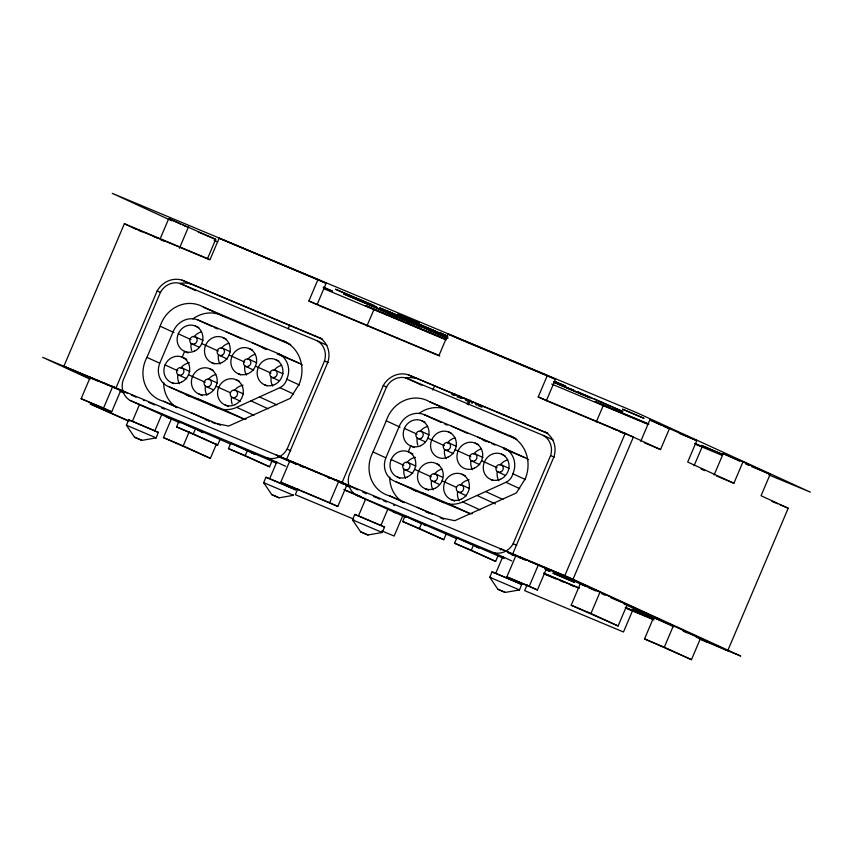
<?xml version="1.0" encoding="UTF-8"?>
<svg xmlns="http://www.w3.org/2000/svg" width="853" height="853" viewBox="0 0 853 853"><rect width="100%" height="100%" fill="white"/><g stroke="black" fill="none" stroke-linecap="round" stroke-linejoin="round"><path stroke-width="1.28" d="M132.364 421.371L139.54 404.439M143.389 400.356L144.285 400.643M500.082 549.62L500.988 549.908M89.725 378.188L63.858 366.3L124.367 223.753L210.041 259.6L219.114 238.222L317.966 279.581L326.113 283.324L317.039 304.713L308.893 300.97L317.966 279.581M111.7 411.839L103.544 408.097L112.628 386.708L120.774 390.45L111.7 411.839L81.142 398.714L90.215 377.335L97.199 380.545L72.004 370.042M160.183 238.787L168.755 218.592L215.692 239.341L207.631 258.352M321.688 338.662L182.094 280.157A22.423 20.685 -65.3 0 0 157.165 290.905L115.923 388.083L63.858 366.3M179.45 248.244L188.524 226.866M176.123 407.052L163.467 401.241A31.252 28.831 -65.3 0 1 146.951 357.354L160.172 326.209A31.412 28.97 -65.3 0 1 203.43 307.101L287.962 342.949M128.718 419.783L126.404 425.22L134.518 437.226L141.929 440.372L156.152 437.877L158.359 432.354L128.718 419.783L131.543 421.137M154.798 430.904L161.974 414.004M216.438 444.104L210.382 458.36L163.445 437.6L171.517 418.599M219.978 439.647L217.675 445.085L176.582 426.884L178.885 421.457L230.886 444.21M210.382 458.36L183.214 445.874L189.27 431.618M217.675 445.085L193.322 433.889L195.625 428.462M271.872 461.366L269.569 466.794L228.465 448.603L230.779 443.165L276.777 463.414M288.122 328.746L289.679 325.089M269.569 466.794L245.206 455.609L247.509 450.171M284.006 484.685L265.976 477.222L263.673 482.649L271.744 494.644L274.677 495.945L279.187 497.811L293.411 495.316L292.654 495.049M276.798 461.878L269.633 478.768L295.724 489.889L293.379 488.993M130.285 400.537L267.543 457.976A17.7 16.324 -65.3 0 0 287.088 449.094L324.513 360.926A17.7 16.324 -65.3 0 0 317.263 340.837L180.004 283.399A17.7 16.324 -65.3 0 0 160.471 292.28L123.045 380.449A17.7 16.324 -65.3 0 0 130.285 400.537L179.962 422.907M337.788 506.447L329.642 502.705L338.716 481.316L346.872 485.069L337.788 506.447L280.765 482.254L289.849 460.865L286.555 459.49L327.808 362.301A21.624 19.95 -65.3 0 0 319.353 337.585M297.825 488.726L295.298 494.665L353.878 519.178M346.872 485.069L350.167 486.445L342.01 482.702L383.264 385.513A22.423 20.685 -65.3 0 1 408.192 374.766L547.775 433.271M404.514 502.716L389.565 495.849A31.252 28.831 -65.3 0 1 373.049 451.962L386.27 420.817A31.412 28.97 -65.3 0 1 429.528 401.71L515.212 438.09M354.805 514.391L352.502 519.829L360.606 531.846L368.016 534.98L382.251 532.496L384.554 527.058L354.805 514.391L357.631 515.745M365.638 499.048L358.463 515.948L380.907 525.469L388.072 508.612M528.807 561.199L572.864 579.635L633.363 437.077L546.378 400.675L555.452 379.297L547.306 375.555L448.081 334.035L439.007 355.413L308.893 300.97M432.823 390.077L434.38 386.43M402.723 515.841L394.15 536.036L381.952 530.929M446.076 534.266L443.773 539.693L402.669 521.503L404.983 516.065L456.984 538.829M467.22 404.354L468.574 401.166L466.015 400.633L464.842 398.17M468.414 404.855L470.376 400.217M443.773 539.693L419.409 528.508L421.723 523.07M478.693 404.621L478.256 405.665L481.902 407.19L482.35 406.156M497.971 555.975L495.657 561.402L454.564 543.212L456.867 537.785L504.091 558.544M495.657 561.402L471.304 550.217L473.607 544.79M546.378 400.675L538.232 396.933L547.306 375.555M492.064 571.83L489.761 577.268L497.875 589.274L505.285 592.419L519.509 589.924L521.716 584.401L492.064 571.83L494.9 573.184M502.897 556.487L495.721 573.387L518.166 582.908M356.383 495.145L493.642 552.584A17.7 16.324 -65.3 0 0 513.175 543.702L550.601 455.534A17.7 16.324 -65.3 0 0 543.361 435.456L406.103 378.018A17.7 16.324 -65.3 0 0 386.558 386.889L349.133 475.057A17.7 16.324 -65.3 0 0 356.383 495.145L406.049 517.515M516.14 555.708L512.642 554.098L553.896 456.92A21.624 19.95 -65.3 0 0 545.451 432.204M537.422 589.977L529.276 586.235L538.35 564.857L546.496 568.599L537.422 589.977L506.863 576.863L515.937 555.484M527.165 584.7L524.638 590.639L623.49 631.998L632.563 610.62L625.58 607.411M90.055 379.148L42.65 357.343L567.533 576.777L740.756 656.053L727.705 650.764L564.707 575.882L625.217 433.335L538.232 396.933M618.116 625.974L571.179 605.225L580.253 583.836L600.022 592.11L590.948 613.488L618.116 625.974L627.19 604.585L610.908 597.772M640.763 441.289L649.837 419.9L696.773 440.66L687.699 462.038L733.889 483.256L742.963 461.868L723.195 453.604L714.11 474.982M644.25 442.75L660.531 449.563L669.616 428.174M691.463 659.668L644.527 638.918L653.601 617.529L673.38 625.803L664.295 647.192L691.463 659.668L700.537 638.289L685.428 631.956M742.963 461.868L770.131 474.353L761.047 495.732L788.215 508.217L727.705 650.764L699.471 638.95M366.918 325.985L374.019 309.372L365.809 305.609L446.364 339.313M596.258 421.958L603.359 405.346L595.149 401.582L648.845 424.048M694.097 465.695L702.211 446.705L694.832 443.624M454.83 393.457L453.945 394.193L452.389 393.404L451.834 394.523L453.977 395.504L455.555 394.726M462.923 397.637L460.663 398.5L458.509 396.4L458.157 397.253L456.963 396.752M169.512 386.995L223.113 409.429A27.115 25.014 -65.3 0 0 236.676 407.35L279.837 387.688A11.995 11.057 -65.3 0 0 286.789 379.19A19.886 18.339 -65.3 0 0 277.993 353.483L197.949 319.992A19.992 18.435 -65.3 0 0 173.18 331.646L159.959 362.792A18.606 17.167 -65.3 0 0 169.512 386.995L190.208 396.506L243.819 418.94A27.115 25.014 -65.3 0 0 246.09 419.132M395.611 481.614L449.211 504.038A27.115 25.014 -65.3 0 0 462.774 501.959L505.936 482.297A11.995 11.057 -65.3 0 0 512.877 473.799A19.886 18.339 -65.3 0 0 504.091 448.102L424.048 414.601A19.992 18.435 -65.3 0 0 399.268 426.255L386.046 457.411A18.606 17.167 -65.3 0 0 395.611 481.614L416.307 491.115L469.907 513.549A27.115 25.014 -65.3 0 0 472.189 513.741M469.022 400.121L466.303 398.991M163.467 401.241L217.035 423.653L228.668 426.073L290.212 398.362L299.104 384.34A34.227 31.582 -65.3 0 0 283.367 340.837M158.455 432.45L156.12 431.554M155.395 437.61L156.152 437.877L126.404 425.22L127.47 425.764M134.486 437.205L141.929 440.372M384.554 527.058L382.208 526.162M381.494 532.219L382.251 532.496L352.502 519.829L353.568 520.383M271.744 494.644L275.359 496.126M279.187 497.811L275.572 496.329M521.812 584.497L519.477 583.601M360.584 531.814L368.016 534.98M518.752 589.658L519.509 589.924L489.761 577.268L490.827 577.822M497.843 589.252L505.285 592.419M328.469 477.947L329.205 478.224M132.375 421.339L154.809 430.861M447.505 336.636L412.788 321.688L438.527 332.659M438.367 332.798L441.598 334.099L427.694 328.106M277.662 456.419L286.405 460.055M345.561 485.346L349.666 486.988L345.593 485.112M612.262 407.03L622.871 411.509L594.285 398.809M205.797 419.687L209.401 421.179M389.565 495.849L443.133 518.261L454.766 520.693L516.31 492.97L525.203 478.949A34.227 31.582 -65.3 0 0 509.454 435.446M425.882 511.811L429.486 513.303M423.888 326.304L419.196 324.396L425.231 327.062M440.095 334.802L446.514 337.425L424.101 327.733L431.511 330.772M592.099 397.967L576.873 391.57L610.524 406.391M447.932 338.151L435.169 332.723M148.454 402.328L150.448 403.16M373.507 496.51L376.493 497.747M326.113 283.324L219.114 238.222M456.238 337.777L555.452 379.297M198.248 232.048L215.692 239.341M354.709 297.59L370.565 304.585L335.41 289.21L373.582 305.182L377.005 307.379L369.541 304.254M679.329 433.356L696.773 440.66M553.501 381.835L573.568 390.237L571.35 389.213M409.045 321.816L415.272 324.321L396.091 316.228L408.438 321.634M751.525 466.57L770.131 474.353M373.966 309.351L446.023 339.505M603.306 405.324L648.515 424.24M323.447 288.549L446.204 339.921M551.774 384.095L647.534 424.165M695.408 444.2L722.416 455.502M769.054 475.014L810.339 492.128L637.116 412.852L112.244 193.332L171.741 220.767M132.514 227.495L209.625 259.76M318.265 305.225L439.796 356.074M716.435 475.953L733.889 483.256M771.933 501.404L777.755 503.835M780.079 504.805L788.215 508.217M182.094 280.157L322.605 339.281M408.192 374.766L547.477 433.377M471.272 402.733L472.455 403.234M475.622 404.557L476.816 405.058M262.905 348.024L266.477 349.517M277.204 354.006L298.689 362.994A19.886 18.339 -65.3 0 1 302.261 365.095M444.754 424.112L447.153 425.114M483.043 440.137L486.615 441.63M503.302 448.614L506.885 450.117M509.273 451.109L524.787 457.603A19.886 18.339 -65.3 0 1 528.359 459.703M201.734 343.599L218.293 351.041M229.084 355.04L244.672 362.088M255.463 366.076L270.987 373.092M427.833 438.207L444.392 445.661M455.171 449.648L470.771 456.696M481.561 460.695L497.086 467.711M188.513 374.744L205.221 382.261M216.012 386.249L230.225 392.668M414.611 469.353L431.319 476.87M442.099 480.857L456.323 487.276M291.204 461.441L338.033 481.039M338.716 481.316L342.01 482.702M512.642 554.098L564.707 575.882M98.362 381.078L124.069 391.836M294.701 463.232L296.897 464.149M322.199 474.748L289.849 460.865M324.598 475.75L346.211 484.792M520.799 557.841L526.45 560.208M545.216 569.399L550.1 571.446L545.334 569.25M343.823 489.462L360.904 496.606M543.873 573.173L579.262 587.984M344.655 490.134L364.178 498.312M543.478 573.344L578.867 588.154M625.249 607.56L653.345 619.31M544.8 574.229L555.847 578.846M560.762 580.904L563.215 581.927M570.582 585.009L574.261 586.555M625.814 608.125L654.048 619.939M200.786 431.618L203.238 432.642L197.438 429.987M251.496 452.836L255.132 454.361L248.17 451.162M476.379 546.944L478.8 547.957M176.582 426.884L193.322 433.889M228.465 448.603L245.206 455.609M402.669 521.503L419.409 528.508M454.564 543.212L471.304 550.217M81.142 398.714L103.544 408.097M280.765 482.254L329.642 502.705M506.863 576.863L529.276 586.235M571.179 605.225L590.948 613.488M128.888 421.254L90.098 403.906L128.76 420.86M163.445 437.6L183.214 445.874M644.527 638.918L664.295 647.192M437.312 332.446L423.834 326.678L426.244 327.787M407.446 321.144L421.115 326.795L392.86 314.714L413.62 323.351M323.298 287.418L332.51 291.204L323.33 287.13M508.132 552.829L514.903 555.698M377.602 498.216L379.82 499.144M151.439 403.576L154.766 404.972M554.823 381.483L565.614 386.11L555.164 381.696M395.963 314.64L386.121 310.567L394.459 314.373M436.118 333.214L428.739 330.004L431.149 331.113M429.528 401.71L450.224 411.221L516.833 439.327M203.43 307.101L224.126 316.612L290.745 344.719M423.824 326.198L430.168 328.895M397.914 315.941L423.355 326.816L397.988 315.397L399.428 316.058M432.631 331.518L417.703 325.014L443.432 335.986M440.255 517.782L443.784 519.274M211.8 422.171L215.34 423.664M511.416 554.589L513.709 555.57M287.557 460.545L293.176 462.944M398.682 315.802L379.638 307.816L396.432 315.215M394.843 314.629L409.536 320.707L396.336 314.736M432.183 330.996L435.073 332.233M405.452 320.301L386.633 312.081L413.961 323.5M383.264 500.604L386.59 502.033M340.486 482.915L343.183 484.067M518.229 557.116L521.204 558.406M294.168 463.371L296.151 464.235M161.526 407.851L164.512 409.141M285.19 485.25L292.067 488.3M268.802 478.565L266.072 477.317M649.837 419.9L661.651 425.327M664.018 426.415L667.558 428.046M723.195 453.604L739.722 461.196M745.629 463.904L749.179 465.535M695.163 443.475L702.158 446.684M579.006 392.796L581.224 393.819L553.469 381.92M560.336 385.076L590.116 397.839L554.599 382.688M448.081 334.035L455.065 337.244M447.857 336.146L439.743 332.659L446.972 335.975M432.642 329.962L431.149 329.269L447.494 336.562M447.793 337.767L436.054 332.606L437.557 333.288M168.755 218.592L180.569 224.019M182.937 225.107L186.476 226.727M214.082 240.226L217.707 241.889M625.217 433.335L660.531 449.563M613.595 428.803L617.145 430.434M619.502 431.522L623.042 433.143M701.091 469.001L704.642 470.632M153.465 236.313L158.189 238.477M160.556 239.565L164.096 241.196M124.367 223.753L136.053 229.126M138.421 230.203L141.961 231.835M543.361 435.456L553.021 439.892M406.103 378.018L421.798 385.225M317.263 340.837L326.923 345.284M180.004 283.399L195.7 290.617M550.601 455.534L554.226 457.208M383.264 385.513L386.761 387.123M324.513 360.926L328.128 362.589M504.091 448.102L524.787 457.603M477.829 437.109L489.323 442.387M491.627 443.443L495.071 445.031M157.165 290.905L160.663 292.504M451.632 426.148L467.732 433.537M424.048 414.601L441.3 422.534M501.532 454.127L504.976 455.705M475.217 443.112L478.672 444.701M277.993 353.483L298.689 362.994M448.838 432.076L451.141 433.132M251.731 342.501L266.68 349.367M421.489 420.636L424.943 422.214M225.533 331.529L241.634 338.929M197.949 319.992L211.757 326.336M214.05 327.392L217.504 328.97M275.434 359.518L278.888 361.096M249.119 348.504L252.573 350.093M501.137 464.757L509.188 468.457M222.74 337.468L226.194 339.046M474.822 453.753L482.873 457.453M195.401 326.017L198.845 327.605M448.443 442.707L456.494 446.407M421.094 431.266L429.144 434.966M512.877 473.799L525.533 479.61M404.397 428.398L417.042 434.209M498.067 472.008L504.965 475.174M386.27 420.817L400.068 427.15M275.039 370.149L283.089 373.849M471.752 460.993L479.802 464.693M248.735 359.145L256.785 362.834M445.373 449.957L453.423 453.647M222.345 348.099L230.395 351.799M418.023 438.506L424.922 441.683M195.006 336.658L203.057 340.358M286.789 379.19L299.435 385.002M505.936 482.297L519.733 488.641M178.298 333.79L190.955 339.601M271.968 377.389L278.867 380.566M160.172 326.209L173.969 332.542M245.653 366.385L253.704 370.085M490.774 479.471L493.066 480.527M219.274 355.338L227.324 359.038M191.925 343.898L198.834 347.064M414.185 447.558L410.73 445.98L408.267 451.781L412.873 453.892M279.837 387.688L293.645 394.033M461.921 474.225L465.365 475.814M436.917 463.819L439.22 464.874M264.675 384.863L266.978 385.919M238.36 373.849L240.663 374.904M211.981 362.813L214.284 363.868M188.087 352.95L184.643 351.361L182.179 357.172L186.775 359.284M485.645 491.541L502.897 499.463M235.823 379.617L239.266 381.206M209.667 368.677L213.122 370.255M461.526 484.867L469.576 488.566M435.371 473.927L442.27 477.094M407.873 462.422L415.923 466.111M477.019 495.476L495.412 503.92M259.547 396.933L276.798 404.855M391.175 459.554L403.821 465.365M373.049 451.962L385.695 457.773M458.445 492.106L466.495 495.806M235.428 390.258L243.478 393.958M432.3 481.167L439.199 484.333M209.273 379.308L217.323 383.008M404.802 469.662L412.852 473.362M181.785 367.803L189.835 371.503M250.921 400.857L268.173 408.79M165.077 364.935L177.733 370.746M462.774 501.959L480.026 509.881M146.951 357.354L159.596 363.165M232.357 397.498L240.407 401.198M206.202 386.558L213.101 389.725M451.162 499.57L454.606 501.159M178.703 375.043L186.754 378.743M425.007 488.63L428.462 490.219M397.509 477.126L399.812 478.181M449.211 504.038L469.907 513.549M236.676 407.35L253.927 415.272M423.184 493.151L443.891 502.662M225.064 404.962L228.508 406.55M198.909 394.022L202.364 395.611M171.41 382.517L173.713 383.573M223.113 409.429L243.819 418.94M197.086 398.543L217.792 408.043M513.175 543.702L516.801 545.366M417.192 507.268L432.14 514.135M287.088 449.094L290.702 450.757M553.085 571.361L584.977 586.011M588.527 587.632L595.607 590.894M601.514 593.603L605.054 595.234M624.001 603.935L673.689 626.752M683.136 631.092L686.676 632.723M696.123 637.063L707.937 642.49M518.272 556.551L524.094 559.227M501.201 548.98L525.053 559.941M217.035 423.653L220.479 425.242M191.093 412.66L209.497 421.115M336.445 480.036L357.919 489.899M362.685 492.085L366.268 493.738M493.642 552.584L511.757 560.901M275.818 454.67L297.281 464.522M299.67 465.621L303.252 467.263M456.867 537.785L471.944 544.704M474.268 545.771L478.906 547.903M404.983 516.065L421.222 523.529M423.536 524.595L425.86 525.661M111.061 385.727L127.758 393.393M131.341 395.035L136.107 397.231M267.543 457.976L285.659 466.292M91.772 378.316L97.679 381.035M120.124 391.346L123.664 392.966M230.779 443.165L245.856 450.096M178.885 421.457L193.962 428.387M293.315 495.22L263.673 482.649L264.729 483.203M393.713 505.157L394.598 505.584M458.978 395.312L460.844 397.146A1.077 0.992 -65.3 0 0 461.484 397.082M220.042 364.05A13.765 12.699 -65.3 0 1 218.453 355.019M221.236 348.461A13.765 12.699 -65.3 0 1 228.849 343.279M190.208 396.506A18.606 17.167 -65.3 0 1 185.133 393.649M177.051 407.702A31.252 28.831 -65.3 0 1 163.637 382.507M191.733 350.53A13.765 12.699 -65.3 0 1 191.104 343.578M193.887 337.02A13.765 12.699 -65.3 0 1 201.511 331.838M168.926 418.29A17.7 16.324 -65.3 0 1 166.634 416.712M192.863 318.894A31.412 28.97 -65.3 0 1 224.126 316.612M246.421 375.085A13.765 12.699 -65.3 0 1 244.832 366.065M247.615 359.497A13.765 12.699 -65.3 0 1 255.228 354.326M232.155 404.119A13.765 12.699 -65.3 0 1 231.536 397.178M234.319 390.61A13.765 12.699 -65.3 0 1 243.041 385.204M206.97 395.259A13.765 12.699 -65.3 0 1 205.381 386.228M208.164 379.67A13.765 12.699 -65.3 0 1 215.777 374.488M179.471 383.754A13.765 12.699 -65.3 0 1 177.882 374.723M180.665 368.165A13.765 12.699 -65.3 0 1 189.398 362.76M272.725 386.1A13.765 12.699 -65.3 0 1 271.147 377.069M273.93 370.511A13.765 12.699 -65.3 0 1 281.543 365.329M405.793 378.199A22.423 20.685 -65.3 0 1 416.339 378.508M179.695 283.58A22.423 20.685 -65.3 0 1 190.24 283.9M446.13 458.658A13.765 12.699 -65.3 0 1 444.552 449.627M447.335 443.07A13.765 12.699 -65.3 0 1 454.948 437.898M416.307 491.115A18.606 17.167 -65.3 0 1 411.221 488.257M403.138 502.31A31.252 28.831 -65.3 0 1 389.725 477.115M417.821 445.138A13.765 12.699 -65.3 0 1 417.202 438.186M419.985 431.629A13.765 12.699 -65.3 0 1 427.598 426.447M395.024 512.898A17.7 16.324 -65.3 0 1 392.732 511.32M418.962 413.502A31.412 28.97 -65.3 0 1 450.224 411.221M472.509 469.694A13.765 12.699 -65.3 0 1 470.931 460.673M473.714 454.116A13.765 12.699 -65.3 0 1 481.327 448.934M459.213 500.818A13.765 12.699 -65.3 0 1 457.624 491.786M460.407 485.229A13.765 12.699 -65.3 0 1 469.139 479.812M433.057 489.867A13.765 12.699 -65.3 0 1 431.479 480.847M434.262 474.279A13.765 12.699 -65.3 0 1 441.875 469.107M405.57 478.362A13.765 12.699 -65.3 0 1 403.981 469.331M406.764 462.774A13.765 12.699 -65.3 0 1 415.486 457.368M498.824 480.708A13.765 12.699 -65.3 0 1 497.235 471.677M500.029 465.12A13.765 12.699 -65.3 0 1 507.642 459.948M398.063 314.021L419.249 323.052L398.063 314.021M553.085 573.163L574.282 582.204L553.085 573.163M622.669 409.227L643.866 418.269L622.669 409.227M631.87 609.351L653.067 618.393L631.87 609.351M701.454 445.426L722.651 454.457L701.454 445.426M372.644 306.067L343.716 293.965L398.34 317.583L372.644 306.067M221.844 362.568A13.765 12.699 -65.3 0 0 225.587 339.163A13.765 12.699 -65.3 0 0 204.656 348.685A13.765 12.699 -65.3 0 0 221.844 362.568M222.089 355.274A3.934 3.625 -65.3 0 0 223.166 348.589A3.934 3.625 -65.3 0 0 217.184 351.308A3.934 3.625 -65.3 0 0 222.089 355.274M209.017 386.484A3.934 3.625 -65.3 0 0 210.094 379.798A3.934 3.625 -65.3 0 0 204.112 382.517A3.934 3.625 -65.3 0 0 209.017 386.484M194.495 351.127A13.765 12.699 -65.3 0 0 198.248 327.723A13.765 12.699 -65.3 0 0 177.307 337.234A13.765 12.699 -65.3 0 0 194.495 351.127M248.479 366.31A3.934 3.625 -65.3 0 0 249.545 359.625A3.934 3.625 -65.3 0 0 243.563 362.344A3.934 3.625 -65.3 0 0 248.479 366.31M248.223 373.603A13.765 12.699 -65.3 0 0 251.976 350.199A13.765 12.699 -65.3 0 0 231.035 359.721A13.765 12.699 -65.3 0 0 248.223 373.603M274.538 384.618A13.765 12.699 -65.3 0 0 278.281 361.214A13.765 12.699 -65.3 0 0 257.339 370.735A13.765 12.699 -65.3 0 0 274.538 384.618M181.273 382.272A13.765 12.699 -65.3 0 0 185.026 358.868A13.765 12.699 -65.3 0 0 164.085 368.389A13.765 12.699 -65.3 0 0 181.273 382.272M208.772 393.777A13.765 12.699 -65.3 0 0 212.514 370.373A13.765 12.699 -65.3 0 0 191.584 379.894A13.765 12.699 -65.3 0 0 208.772 393.777M234.927 404.717A13.765 12.699 -65.3 0 0 238.669 381.323A13.765 12.699 -65.3 0 0 217.728 390.834A13.765 12.699 -65.3 0 0 234.927 404.717M194.751 343.834A3.934 3.625 -65.3 0 0 195.817 337.148A3.934 3.625 -65.3 0 0 189.835 339.867A3.934 3.625 -65.3 0 0 194.751 343.834M235.172 397.423A3.934 3.625 -65.3 0 0 236.238 390.738A3.934 3.625 -65.3 0 0 230.257 393.457A3.934 3.625 -65.3 0 0 235.172 397.423M274.783 377.325A3.934 3.625 -65.3 0 0 275.86 370.639A3.934 3.625 -65.3 0 0 269.868 373.358A3.934 3.625 -65.3 0 0 274.783 377.325M181.529 374.979A3.934 3.625 -65.3 0 0 182.595 368.293A3.934 3.625 -65.3 0 0 176.614 371.012A3.934 3.625 -65.3 0 0 181.529 374.979M447.942 457.176A13.765 12.699 -65.3 0 0 451.685 433.772A13.765 12.699 -65.3 0 0 430.744 443.293A13.765 12.699 -65.3 0 0 447.942 457.176M448.188 449.883A3.934 3.625 -65.3 0 0 449.254 443.197A3.934 3.625 -65.3 0 0 443.272 445.916A3.934 3.625 -65.3 0 0 448.188 449.883M435.115 481.092A3.934 3.625 -65.3 0 0 436.192 474.407A3.934 3.625 -65.3 0 0 430.2 477.126A3.934 3.625 -65.3 0 0 435.115 481.092M420.593 445.735A13.765 12.699 -65.3 0 0 424.336 422.331A13.765 12.699 -65.3 0 0 403.405 431.853A13.765 12.699 -65.3 0 0 420.593 445.735M474.567 460.919A3.934 3.625 -65.3 0 0 475.643 454.233A3.934 3.625 -65.3 0 0 469.662 456.952A3.934 3.625 -65.3 0 0 474.567 460.919M474.321 468.212A13.765 12.699 -65.3 0 0 478.064 444.818A13.765 12.699 -65.3 0 0 457.133 454.329A13.765 12.699 -65.3 0 0 474.321 468.212M500.636 479.226A13.765 12.699 -65.3 0 0 504.379 455.822A13.765 12.699 -65.3 0 0 483.438 465.343A13.765 12.699 -65.3 0 0 500.636 479.226M407.371 476.88A13.765 12.699 -65.3 0 0 411.114 453.476A13.765 12.699 -65.3 0 0 390.184 462.998A13.765 12.699 -65.3 0 0 407.371 476.88M434.87 488.385A13.765 12.699 -65.3 0 0 438.613 464.992A13.765 12.699 -65.3 0 0 417.671 474.503A13.765 12.699 -65.3 0 0 434.87 488.385M461.015 499.325A13.765 12.699 -65.3 0 0 464.768 475.931A13.765 12.699 -65.3 0 0 443.827 485.442A13.765 12.699 -65.3 0 0 461.015 499.325M420.838 438.442A3.934 3.625 -65.3 0 0 421.915 431.757A3.934 3.625 -65.3 0 0 415.933 434.476A3.934 3.625 -65.3 0 0 420.838 438.442M461.27 492.042A3.934 3.625 -65.3 0 0 462.337 485.357A3.934 3.625 -65.3 0 0 456.355 488.065A3.934 3.625 -65.3 0 0 461.27 492.042M500.882 471.933A3.934 3.625 -65.3 0 0 501.948 465.248A3.934 3.625 -65.3 0 0 495.966 467.966A3.934 3.625 -65.3 0 0 500.882 471.933M407.617 469.587A3.934 3.625 -65.3 0 0 408.694 462.902A3.934 3.625 -65.3 0 0 402.712 465.621A3.934 3.625 -65.3 0 0 407.617 469.587"/></g></svg>
